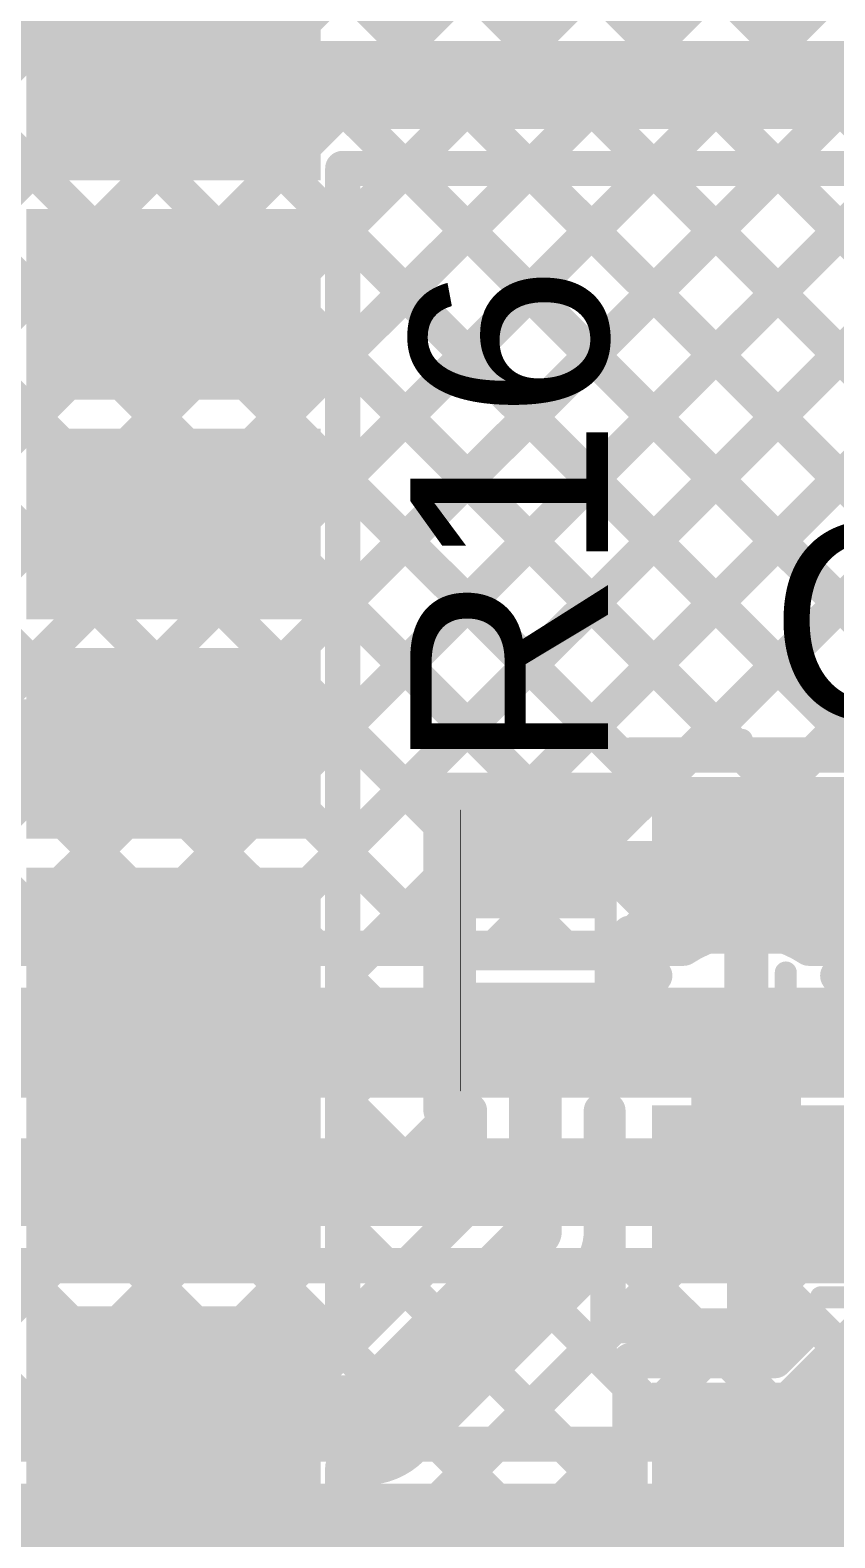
# Model space of a CAD drawing. Header units: millimetres. Extents: x -0.08 to 7.12, y -0.08 to 3.98.
# Drawn here: x 4.649 to 4.8322, y 3.1992 to 3.5427 of the extents above; entities that cross this region are included whole.
import ezdxf

# ---------------------------------------------------------------- set-up
doc = ezdxf.new("R2010")
doc.units = ezdxf.units.MM
doc.header["$MEASUREMENT"] = 0
for name, color, linetype in [('BottomLayer', 5, 'Continuous'), ('TopLayer', 1, 'Continuous'), ('TopOverlay', 2, 'Continuous'), ('TopPaste', 8, 'Continuous'), ('TopSolder', 216, 'Continuous'), ('ViaHoleLayer', 16, 'Continuous')]:
    doc.layers.add(name, color=color, linetype=linetype)
doc.styles.add('Arial', font='', dxfattribs={"height": 0.2})
doc.styles.get('Arial').set_extended_font_data('Arial')

# ---------------------------------------------------------------- blocks, each defined once
blk = doc.blocks.new('41_SMD_UFL_MODULE_39')
at = {"layer": 'TopLayer'}
for points in [[(-0.04252, -0.37913), (-0.04252, -0.32008), (-0.00709, -0.32008), (-0.00709, -0.37913)], [(0.00748, -0.37913), (0.00748, -0.32008), (0.04291, -0.32008), (0.04291, -0.37913)], [(0.05748, -0.37913), (0.05748, -0.32008), (0.09291, -0.32008), (0.09291, -0.37913)], [(0.10748, -0.37913), (0.10748, -0.32008), (0.14291, -0.32008), (0.14291, -0.37913)], [(0.15748, -0.37913), (0.15748, -0.32008), (0.19291, -0.32008), (0.19291, -0.37913)], [(0.20748, -0.37913), (0.20748, -0.32008), (0.24291, -0.32008), (0.24291, -0.37913)], [(0.25748, -0.37913), (0.25748, -0.32008), (0.29291, -0.32008), (0.29291, -0.37913)]]:
    blk.add_hatch(color=1, dxfattribs=at).paths.add_polyline_path(points)
at = {"layer": 'TopPaste'}
for points in [[(-0.04252, -0.37913), (-0.04252, -0.32008), (-0.00709, -0.32008), (-0.00709, -0.37913)], [(0.00748, -0.37913), (0.00748, -0.32008), (0.04291, -0.32008), (0.04291, -0.37913)], [(0.05748, -0.37913), (0.05748, -0.32008), (0.09291, -0.32008), (0.09291, -0.37913)], [(0.10748, -0.37913), (0.10748, -0.32008), (0.14291, -0.32008), (0.14291, -0.37913)], [(0.15748, -0.37913), (0.15748, -0.32008), (0.19291, -0.32008), (0.19291, -0.37913)], [(0.20748, -0.37913), (0.20748, -0.32008), (0.24291, -0.32008), (0.24291, -0.37913)], [(0.25748, -0.37913), (0.25748, -0.32008), (0.29291, -0.32008), (0.29291, -0.37913)]]:
    blk.add_hatch(color=8, dxfattribs=at).paths.add_polyline_path(points)
at = {"layer": 'TopSolder'}
for points in [[(-0.09652, -0.38313), (-0.09652, -0.31608), (-0.05309, -0.31608), (-0.05309, -0.38313)], [(-0.04652, -0.38313), (-0.04652, -0.31608), (-0.00309, -0.31608), (-0.00309, -0.38313)], [(0.00348, -0.38313), (0.00348, -0.31608), (0.04691, -0.31608), (0.04691, -0.38313)], [(0.05348, -0.38313), (0.05348, -0.31608), (0.09691, -0.31608), (0.09691, -0.38313)], [(0.10348, -0.38313), (0.10348, -0.31608), (0.14691, -0.31608), (0.14691, -0.38313)], [(0.15348, -0.38313), (0.15348, -0.31608), (0.19691, -0.31608), (0.19691, -0.38313)], [(0.20348, -0.38313), (0.20348, -0.31608), (0.24691, -0.31608), (0.24691, -0.38313)], [(0.25348, -0.38313), (0.25348, -0.31608), (0.29691, -0.31608), (0.29691, -0.38313)]]:
    blk.add_hatch(color=216, dxfattribs=at).paths.add_polyline_path(points)
blk = doc.blocks.new('R___0402_53')
at = {"layer": 'TopLayer'}
for points in [[(-0.0275, -0.0125), (-0.0275, 0.0125), (-0.0095, 0.0125), (-0.0095, -0.0125)], [(0.0095, -0.0125), (0.0095, 0.0125), (0.0275, 0.0125), (0.0275, -0.0125)]]:
    blk.add_hatch(color=1, dxfattribs=at).paths.add_polyline_path(points)
at = {"layer": 'TopPaste'}
for points in [[(-0.0275, -0.0125), (-0.0275, 0.0125), (-0.0095, 0.0125), (-0.0095, -0.0125)], [(0.0095, -0.0125), (0.0095, 0.0125), (0.0275, 0.0125), (0.0275, -0.0125)]]:
    blk.add_hatch(color=8, dxfattribs=at).paths.add_polyline_path(points)
at = {"layer": 'TopSolder'}
for points in [[(-0.02967, -0.01467), (-0.02967, 0.01467), (-0.00733, 0.01467), (-0.00733, -0.01467)], [(0.00733, -0.01467), (0.00733, 0.01467), (0.02967, 0.01467), (0.02967, -0.01467)]]:
    blk.add_hatch(color=216, dxfattribs=at).paths.add_polyline_path(points)
at = {"layer": 'TopOverlay'}
for points, const_width in [([(-0.031, -0.016), (-0.031, 0.016)], 0.005), ([(0.031, 0.016), (-0.031, 0.016)], 0.005), ([(0.031, -0.016), (0.031, 0.016)], 0.005), ([(0.031, -0.016), (-0.031, -0.016)], 0.005), ([(0.032, -0.017), (-0.032, -0.017)], 0.000127)]:
    blk.add_lwpolyline(points, dxfattribs=dict(at, const_width=const_width))
for points, const_width in [([(-0.03225, 0.016, 1), (-0.02975, 0.016, 1)], 0.0025), ([(-0.03225, 0.016, 1), (-0.02975, 0.016, 1)], 0.0025), ([(0.02975, 0.016, 1), (0.03225, 0.016, 1)], 0.0025), ([(0.02975, 0.016, 1), (0.03225, 0.016, 1)], 0.0025), ([(-0.03225, -0.016, 1), (-0.02975, -0.016, 1)], 0.0025), ([(-0.03225, -0.016, 1), (-0.02975, -0.016, 1)], 0.0025), ([(0.02975, -0.016, 1), (0.03225, -0.016, 1)], 0.0025), ([(0.02975, -0.016, 1), (0.03225, -0.016, 1)], 0.0025), ([(-0.03203, -0.017, 1), (-0.03197, -0.017, 1)], 0.0000635), ([(0.03197, -0.017, 1), (0.03203, -0.017, 1)], 0.0000635)]:
    blk.add_lwpolyline(points, format="xyb", close=True, dxfattribs=dict(at, const_width=const_width))
blk = doc.blocks.new('SOT_23_61')
at = {"layer": 'TopLayer'}
for points in [[(-0.01614, 0.05748), (0.01614, 0.05748), (0.01614, 0.02126), (-0.01614, 0.02126)], [(-0.05354, -0.02126), (-0.02126, -0.02126), (-0.02126, -0.05748), (-0.05354, -0.05748)], [(0.02126, -0.02126), (0.05354, -0.02126), (0.05354, -0.05748), (0.02126, -0.05748)]]:
    blk.add_hatch(color=1, dxfattribs=at).paths.add_polyline_path(points)
at = {"layer": 'TopPaste'}
for points in [[(-0.01614, 0.05748), (0.01614, 0.05748), (0.01614, 0.02126), (-0.01614, 0.02126)], [(-0.05354, -0.02126), (-0.02126, -0.02126), (-0.02126, -0.05748), (-0.05354, -0.05748)], [(0.02126, -0.02126), (0.05354, -0.02126), (0.05354, -0.05748), (0.02126, -0.05748)]]:
    blk.add_hatch(color=8, dxfattribs=at).paths.add_polyline_path(points)
at = {"layer": 'TopSolder'}
for points in [[(-0.02014, 0.06148), (0.02014, 0.06148), (0.02014, 0.01726), (-0.02014, 0.01726)], [(-0.05754, -0.01726), (-0.01726, -0.01726), (-0.01726, -0.06148), (-0.05754, -0.06148)], [(0.01726, -0.01726), (0.05754, -0.01726), (0.05754, -0.06148), (0.01726, -0.06148)]]:
    blk.add_hatch(color=216, dxfattribs=at).paths.add_polyline_path(points)
at = {"layer": 'TopOverlay', "const_width": 0.005}
for points in [[(-0.061, -0.023), (-0.061, 0.032)], [(-0.022, 0.032), (-0.061, 0.032)], [(0.061, 0.032), (0.022, 0.032)], [(0.061, -0.023), (0.061, 0.032)], [(0.013, -0.031), (-0.013, -0.031)], [(-0.061, -0.046), (-0.066, -0.041)], [(-0.066, -0.051), (-0.066, -0.041)], [(-0.066, -0.051), (-0.061, -0.046)]]:
    blk.add_lwpolyline(points, dxfattribs=at)
at = {"layer": 'TopOverlay', "const_width": 0.0025}
for points in [[(-0.06225, 0.032, 1), (-0.05975, 0.032, 1)], [(-0.06225, 0.032, 1), (-0.05975, 0.032, 1)], [(-0.02325, 0.032, 1), (-0.02075, 0.032, 1)], [(0.02075, 0.032, 1), (0.02325, 0.032, 1)], [(0.05975, 0.032, 1), (0.06225, 0.032, 1)], [(0.05975, 0.032, 1), (0.06225, 0.032, 1)], [(-0.06225, -0.023, 1), (-0.05975, -0.023, 1)], [(0.05975, -0.023, 1), (0.06225, -0.023, 1)], [(-0.01425, -0.031, 1), (-0.01175, -0.031, 1)], [(0.01175, -0.031, 1), (0.01425, -0.031, 1)], [(-0.06725, -0.041, 1), (-0.06475, -0.041, 1)], [(-0.06725, -0.041, 1), (-0.06475, -0.041, 1)], [(-0.06225, -0.046, 1), (-0.05975, -0.046, 1)], [(-0.06225, -0.046, 1), (-0.05975, -0.046, 1)], [(-0.06725, -0.051, 1), (-0.06475, -0.051, 1)], [(-0.06725, -0.051, 1), (-0.06475, -0.051, 1)]]:
    blk.add_lwpolyline(points, format="xyb", close=True, dxfattribs=at)
blk = doc.blocks.new('SOT_23_62')
at = {"layer": 'TopLayer'}
for points in [[(-0.01614, 0.05748), (0.01614, 0.05748), (0.01614, 0.02126), (-0.01614, 0.02126)], [(-0.05354, -0.02126), (-0.02126, -0.02126), (-0.02126, -0.05748), (-0.05354, -0.05748)], [(0.02126, -0.02126), (0.05354, -0.02126), (0.05354, -0.05748), (0.02126, -0.05748)]]:
    blk.add_hatch(color=1, dxfattribs=at).paths.add_polyline_path(points)
at = {"layer": 'TopPaste'}
for points in [[(-0.01614, 0.05748), (0.01614, 0.05748), (0.01614, 0.02126), (-0.01614, 0.02126)], [(-0.05354, -0.02126), (-0.02126, -0.02126), (-0.02126, -0.05748), (-0.05354, -0.05748)], [(0.02126, -0.02126), (0.05354, -0.02126), (0.05354, -0.05748), (0.02126, -0.05748)]]:
    blk.add_hatch(color=8, dxfattribs=at).paths.add_polyline_path(points)
at = {"layer": 'TopSolder'}
for points in [[(-0.02014, 0.06148), (0.02014, 0.06148), (0.02014, 0.01726), (-0.02014, 0.01726)], [(-0.05754, -0.01726), (-0.01726, -0.01726), (-0.01726, -0.06148), (-0.05754, -0.06148)], [(0.01726, -0.01726), (0.05754, -0.01726), (0.05754, -0.06148), (0.01726, -0.06148)]]:
    blk.add_hatch(color=216, dxfattribs=at).paths.add_polyline_path(points)
at = {"layer": 'TopOverlay', "const_width": 0.005}
for points in [[(-0.061, -0.023), (-0.061, 0.032)], [(-0.022, 0.032), (-0.061, 0.032)], [(0.061, 0.032), (0.022, 0.032)], [(0.061, -0.023), (0.061, 0.032)], [(0.013, -0.031), (-0.013, -0.031)], [(-0.061, -0.046), (-0.066, -0.041)], [(-0.066, -0.051), (-0.066, -0.041)], [(-0.066, -0.051), (-0.061, -0.046)]]:
    blk.add_lwpolyline(points, dxfattribs=at)
at = {"layer": 'TopOverlay', "const_width": 0.0025}
for points in [[(-0.06225, 0.032, 1), (-0.05975, 0.032, 1)], [(-0.06225, 0.032, 1), (-0.05975, 0.032, 1)], [(-0.02325, 0.032, 1), (-0.02075, 0.032, 1)], [(0.02075, 0.032, 1), (0.02325, 0.032, 1)], [(0.05975, 0.032, 1), (0.06225, 0.032, 1)], [(0.05975, 0.032, 1), (0.06225, 0.032, 1)], [(-0.06225, -0.023, 1), (-0.05975, -0.023, 1)], [(0.05975, -0.023, 1), (0.06225, -0.023, 1)], [(-0.01425, -0.031, 1), (-0.01175, -0.031, 1)], [(0.01175, -0.031, 1), (0.01425, -0.031, 1)], [(-0.06725, -0.041, 1), (-0.06475, -0.041, 1)], [(-0.06725, -0.041, 1), (-0.06475, -0.041, 1)], [(-0.06225, -0.046, 1), (-0.05975, -0.046, 1)], [(-0.06225, -0.046, 1), (-0.05975, -0.046, 1)], [(-0.06725, -0.051, 1), (-0.06475, -0.051, 1)], [(-0.06725, -0.051, 1), (-0.06475, -0.051, 1)]]:
    blk.add_lwpolyline(points, format="xyb", close=True, dxfattribs=at)

msp = doc.modelspace()

# ---------------------------------------------------------------- hatches: boundary and pattern name
at = {"layer": 'BottomLayer'}
h = msp.add_hatch(color=5, dxfattribs=at)
edge = h.paths.add_edge_path()
edge.add_arc((4.812, 3.312), 0.01181, 0, 360)
at = {"layer": 'TopLayer'}
h = msp.add_hatch(color=1, dxfattribs=at)
edge = h.paths.add_edge_path()
edge.add_arc((4.812, 3.312), 0.01181, 0, 360)
at = {"layer": 'ViaHoleLayer'}
h = msp.add_hatch(color=16, dxfattribs=at)
edge = h.paths.add_edge_path()
edge.add_arc((4.812, 3.312), 0.00591, 0, 360)

# ---------------------------------------------------------------- linework, layer by layer
at = {"layer": 'BottomLayer'}
for points, const_width in [([(4.16761, 3.0575), (4.88611, 3.776)], 0.008), ([(4.1959, 3.0575), (4.9144, 3.776)], 0.008), ([(4.38533, 3.21864), (4.94268, 3.776)], 0.008), ([(4.52847, 3.3335), (4.97097, 3.776)], 0.008), ([(4.55434, 3.776), (4.99684, 3.3335)], 0.008), ([(4.55675, 3.3335), (4.99925, 3.776)], 0.008), ([(4.58263, 3.776), (5.02513, 3.3335)], 0.008), ([(4.58504, 3.3335), (5.02754, 3.776)], 0.008), ([(4.61332, 3.3335), (5.05582, 3.776)], 0.008), ([(4.6416, 3.3335), (5.0841, 3.776)], 0.008), ([(4.66989, 3.3335), (5.11239, 3.776)], 0.008), ([(4.69817, 3.3335), (5.14067, 3.776)], 0.008), ([(4.72646, 3.3335), (5.16896, 3.776)], 0.008), ([(4.75474, 3.3335), (5.19724, 3.776)], 0.008), ([(4.78303, 3.3335), (5.22553, 3.776)], 0.008), ([(4.8154, 3.33759), (5.25381, 3.776)], 0.008), ([(4.65516, 3.6469), (4.96856, 3.3335)], 0.008), ([(4.35765, 3.63329), (4.65744, 3.3335)], 0.008), ([(4.38593, 3.63329), (4.68572, 3.3335)], 0.008), ([(4.41422, 3.63329), (4.71401, 3.3335)], 0.008), ([(4.4425, 3.63329), (4.74229, 3.3335)], 0.008), ([(4.47078, 3.63329), (4.77058, 3.3335)], 0.008), ([(4.49907, 3.63329), (4.79841, 3.33395)], 0.008), ([(4.52735, 3.63329), (4.82714, 3.3335)], 0.008), ([(4.55564, 3.63329), (4.85543, 3.3335)], 0.008), ([(4.58392, 3.63329), (4.88371, 3.3335)], 0.008), ([(4.6122, 3.63329), (4.91199, 3.3335)], 0.008), ([(4.64396, 3.62981), (4.94027, 3.3335)], 0.008), ([(4.511, 3.3335), (4.79772, 3.3335)], 0.008), ([(4.812, 3.312), (4.812, 3.33381)], 0.01), ([(4.82628, 3.3335), (5.18909, 3.3335)], 0.008), ([(4.511, 3.312), (4.812, 3.312)], 0.025), ([(4.812, 3.312), (5.198, 3.312)], 0.025), ([(4.5873, 3.2905), (4.6573, 3.2205)], 0.008), ([(4.6348, 3.2802), (5.3802, 3.2802)], 0.02), ([(4.61346, 3.2205), (4.65415, 3.2612)], 0.008), ([(4.64174, 3.2205), (4.68244, 3.2612)], 0.008), ([(4.64329, 3.2612), (5.3802, 3.2612)], 0.008), ([(4.64489, 3.2612), (4.68558, 3.2205)], 0.008), ([(4.67003, 3.2205), (4.71072, 3.2612)], 0.008), ([(4.67317, 3.2612), (4.71387, 3.2205)], 0.008), ([(4.69831, 3.2205), (4.73901, 3.2612)], 0.008), ([(4.70146, 3.2612), (4.74215, 3.2205)], 0.008), ([(4.72659, 3.2205), (4.76729, 3.2612)], 0.008), ([(4.72974, 3.2612), (4.77044, 3.2205)], 0.008), ([(4.75488, 3.2205), (4.79558, 3.2612)], 0.008), ([(4.75803, 3.2612), (4.79872, 3.2205)], 0.008), ([(4.78316, 3.2205), (4.82386, 3.2612)], 0.008), ([(4.78631, 3.2612), (4.82701, 3.2205)], 0.008), ([(4.81145, 3.2205), (4.85214, 3.2612)], 0.008), ([(4.81459, 3.2612), (4.85529, 3.2205)], 0.008), ([(4.477, 3.2205), (5.48309, 3.2205)], 0.008), ([(4.477, 3.199), (5.492, 3.199)], 0.025)]:
    msp.add_lwpolyline(points, dxfattribs=dict(at, const_width=const_width))
at = {"layer": 'BottomLayer', "const_width": 0.008}
msp.add_lwpolyline([(4.79772, 3.3335, -0.301862), (4.82628, 3.3335)], format="xyb", dxfattribs=at)
at = {"layer": 'BottomLayer'}
for points, const_width in [([(4.8134, 3.33759, 1), (4.8174, 3.33759, 1)], 0.004), ([(4.65544, 3.3335, 1), (4.65944, 3.3335, 1)], 0.004), ([(4.66789, 3.3335, 1), (4.67189, 3.3335, 1)], 0.004), ([(4.68372, 3.3335, 1), (4.68772, 3.3335, 1)], 0.004), ([(4.69617, 3.3335, 1), (4.70017, 3.3335, 1)], 0.004), ([(4.71201, 3.3335, 1), (4.71601, 3.3335, 1)], 0.004), ([(4.72446, 3.3335, 1), (4.72846, 3.3335, 1)], 0.004), ([(4.74029, 3.3335, 1), (4.74429, 3.3335, 1)], 0.004), ([(4.75274, 3.3335, 1), (4.75674, 3.3335, 1)], 0.004), ([(4.76858, 3.3335, 1), (4.77258, 3.3335, 1)], 0.004), ([(4.78103, 3.3335, 1), (4.78503, 3.3335, 1)], 0.004), ([(4.79572, 3.3335, 1), (4.79972, 3.3335, 1)], 0.004), ([(4.79572, 3.3335, 1), (4.79972, 3.3335, 1)], 0.004), ([(4.79641, 3.33395, 1), (4.80041, 3.33395, 1)], 0.004), ([(4.8095, 3.33381, 1), (4.8145, 3.33381, 1)], 0.005), ([(4.82428, 3.3335, 1), (4.82828, 3.3335, 1)], 0.004), ([(4.82428, 3.3335, 1), (4.82828, 3.3335, 1)], 0.004), ([(4.82514, 3.3335, 1), (4.82914, 3.3335, 1)], 0.004), ([(4.80575, 3.312, 1), (4.81825, 3.312, 1)], 0.0125), ([(4.80575, 3.312, 1), (4.81825, 3.312, 1)], 0.0125), ([(4.8095, 3.312, 1), (4.8145, 3.312, 1)], 0.005), ([(4.65215, 3.2612, 1), (4.65615, 3.2612, 1)], 0.004), ([(4.67117, 3.2612, 1), (4.67517, 3.2612, 1)], 0.004), ([(4.68044, 3.2612, 1), (4.68444, 3.2612, 1)], 0.004), ([(4.69946, 3.2612, 1), (4.70346, 3.2612, 1)], 0.004), ([(4.70872, 3.2612, 1), (4.71272, 3.2612, 1)], 0.004), ([(4.72774, 3.2612, 1), (4.73174, 3.2612, 1)], 0.004), ([(4.73701, 3.2612, 1), (4.74101, 3.2612, 1)], 0.004), ([(4.75603, 3.2612, 1), (4.76003, 3.2612, 1)], 0.004), ([(4.76529, 3.2612, 1), (4.76929, 3.2612, 1)], 0.004), ([(4.78431, 3.2612, 1), (4.78831, 3.2612, 1)], 0.004), ([(4.79358, 3.2612, 1), (4.79758, 3.2612, 1)], 0.004), ([(4.81259, 3.2612, 1), (4.81659, 3.2612, 1)], 0.004), ([(4.82186, 3.2612, 1), (4.82586, 3.2612, 1)], 0.004), ([(4.6553, 3.2205, 1), (4.6593, 3.2205, 1)], 0.004), ([(4.66803, 3.2205, 1), (4.67203, 3.2205, 1)], 0.004), ([(4.68358, 3.2205, 1), (4.68759, 3.2205, 1)], 0.004), ([(4.69631, 3.2205, 1), (4.70031, 3.2205, 1)], 0.004), ([(4.71187, 3.2205, 1), (4.71587, 3.2205, 1)], 0.004), ([(4.72459, 3.2205, 1), (4.72859, 3.2205, 1)], 0.004), ([(4.74015, 3.2205, 1), (4.74415, 3.2205, 1)], 0.004), ([(4.75288, 3.2205, 1), (4.75688, 3.2205, 1)], 0.004), ([(4.76844, 3.2205, 1), (4.77244, 3.2205, 1)], 0.004), ([(4.78116, 3.2205, 1), (4.78516, 3.2205, 1)], 0.004), ([(4.79672, 3.2205, 1), (4.80072, 3.2205, 1)], 0.004), ([(4.80945, 3.2205, 1), (4.81345, 3.2205, 1)], 0.004), ([(4.82501, 3.2205, 1), (4.82901, 3.2205, 1)], 0.004)]:
    msp.add_lwpolyline(points, format="xyb", close=True, dxfattribs=dict(at, const_width=const_width))
at = {"layer": 'TopLayer'}
for points, const_width in [([(4.68361, 3.5302), (5.5072, 3.5302)], 0.02), ([(4.72013, 3.5112), (5.5072, 3.5112)], 0.008), ([(4.72013, 3.4686), (4.76273, 3.5112)], 0.008), ([(4.72013, 3.44031), (4.79102, 3.5112)], 0.008), ([(4.72013, 3.38375), (4.84759, 3.5112)], 0.008), ([(4.72013, 3.41203), (4.8193, 3.5112)], 0.008), ([(4.72013, 3.49688), (4.73445, 3.5112)], 0.008), ([(4.72013, 3.50691), (4.72013, 3.5112)], 0.008), ([(4.72013, 3.35546), (4.87587, 3.5112)], 0.008), ([(4.73429, 3.5112), (4.90535, 3.34014)], 0.008), ([(4.76246, 3.3695), (4.90415, 3.5112)], 0.008), ([(4.76258, 3.5112), (4.94063, 3.33315)], 0.008), ([(4.79086, 3.5112), (5.406, 2.89606)], 0.008), ([(4.79878, 3.37754), (4.93244, 3.5112)], 0.008), ([(4.81915, 3.5112), (5.406, 2.92434)], 0.008), ([(4.82707, 3.37754), (4.96072, 3.5112)], 0.008), ([(4.72013, 3.50348), (4.72013, 3.50691)], 0.008), ([(4.72013, 3.50348), (4.72013, 3.50691)], 0.008), ([(4.72013, 3.45691), (4.72013, 3.50348)], 0.008), ([(4.72013, 3.49708), (4.83967, 3.37754)], 0.008), ([(4.72013, 3.46879), (4.81138, 3.37754)], 0.008), ([(4.72013, 3.45348), (4.72013, 3.45691)], 0.008), ([(4.72013, 3.45348), (4.72013, 3.45691)], 0.008), ([(4.72013, 3.40691), (4.72013, 3.45348)], 0.008), ([(4.72013, 3.44051), (4.78552, 3.37512)], 0.008), ([(4.72013, 3.41223), (4.76286, 3.3695)], 0.008), ([(4.72013, 3.40348), (4.72013, 3.40691)], 0.008), ([(4.72013, 3.40348), (4.72013, 3.40691)], 0.008), ([(4.72013, 3.35691), (4.72013, 3.40348)], 0.008), ([(4.0242, 3.3802), (4.68161, 3.3802)], 0.02), ([(4.72013, 3.38394), (4.7425, 3.36158)], 0.008), ([(4.78552, 3.37754), (4.83974, 3.37754)], 0.008), ([(4.78552, 3.36695), (4.78552, 3.37754)], 0.008), ([(4.7425, 3.3695), (4.7855, 3.3695)], 0.008), ([(4.7425, 3.3335), (4.7425, 3.3695)], 0.008), ([(4.72013, 3.35348), (4.72013, 3.35691)], 0.008), ([(4.72013, 3.35348), (4.72013, 3.35691)], 0.008), ([(4.72013, 3.35566), (4.74329, 3.3325)], 0.008), ([(4.72013, 3.30691), (4.72013, 3.35348)], 0.008), ([(4.764, 3.3515), (4.76445, 3.35195)], 0.012), ([(4.76445, 3.35195), (4.81218, 3.35195)], 0.012), ([(4.81218, 3.35195), (4.81263, 3.3524)], 0.012), ([(4.72013, 3.32718), (4.7425, 3.34954)], 0.008), ([(4.78303, 3.3335), (4.7855, 3.33597)], 0.008), ([(4.7855, 3.3335), (4.7855, 3.33695)], 0.008), ([(4.78552, 3.32726), (4.78552, 3.33695)], 0.008), ([(4.7425, 3.3335), (4.7855, 3.3335)], 0.008), ([(4.7425, 3.3325), (4.7855, 3.3325)], 0.008), ([(4.7425, 3.2965), (4.7425, 3.3325)], 0.008), ([(4.7855, 3.30774), (4.7855, 3.3325)], 0.008), ([(4.72013, 3.32737), (4.7425, 3.30501)], 0.008), ([(4.78552, 3.32726), (4.79118, 3.32726)], 0.008), ([(4.83282, 3.32726), (4.83974, 3.32726)], 0.008), ([(4.83338, 3.32726), (4.86426, 3.29638)], 0.008), ([(4.72013, 3.29889), (4.7425, 3.32126)], 0.008), ([(4.812, 3.27823), (4.812, 3.312)], 0.025), ([(4.764, 3.269), (4.764, 3.3145)], 0.012), ([(4.79019, 3.312), (4.812, 3.312)], 0.01), ([(4.812, 3.312), (4.83381, 3.312)], 0.01), ([(4.72013, 3.30348), (4.72013, 3.30691)], 0.008), ([(4.72013, 3.30348), (4.72013, 3.30691)], 0.008), ([(4.72013, 3.25691), (4.72013, 3.30348)], 0.008), ([(4.72013, 3.29909), (4.7465, 3.27272)], 0.008), ([(4.72013, 3.27061), (4.74603, 3.2965)], 0.008), ([(4.7425, 3.2965), (4.749, 3.2965)], 0.008), ([(4.749, 3.27521), (4.749, 3.2965)], 0.008), ([(4.779, 3.269), (4.779, 3.2965)], 0.008), ([(4.78052, 3.24746), (4.78052, 3.2965)], 0.008), ([(4.82474, 3.22454), (4.88612, 3.28592)], 0.012), ([(4.6348, 3.2802), (4.68161, 3.2802)], 0.02), ([(4.812, 3.27823), (4.81263, 3.2776)], 0.025), ([(4.78452, 3.2776), (4.81263, 3.2776)], 0.01), ([(4.81263, 3.2776), (4.84074, 3.2776)], 0.01), ([(4.81263, 3.25146), (4.81263, 3.2776)], 0.01), ([(4.72013, 3.24635), (4.749, 3.27521)], 0.008), ([(4.72013, 3.2708), (4.73236, 3.25858)], 0.008), ([(4.7252, 3.2302), (4.764, 3.269)], 0.012), ([(4.72013, 3.25348), (4.72013, 3.25691)], 0.008), ([(4.72013, 3.25348), (4.72013, 3.25691)], 0.008), ([(4.73581, 3.2196), (4.7746, 3.25839)], 0.008), ([(4.72013, 3.24635), (4.72013, 3.25348)], 0.008), ([(4.76772, 3.2515), (4.78552, 3.2337)], 0.008), ([(4.72013, 3.18576), (4.78184, 3.24746)], 0.008), ([(4.78052, 3.24746), (4.82644, 3.24746)], 0.008), ([(4.80005, 3.24746), (4.80796, 3.23954)], 0.008), ([(4.80221, 3.23954), (4.81012, 3.24746)], 0.008), ([(4.81853, 3.23954), (4.82644, 3.24746)], 0.008), ([(4.78552, 3.23954), (4.81853, 3.23954)], 0.008), ([(4.78552, 3.18926), (4.78552, 3.23954)], 0.008), ([(4.75358, 3.23736), (4.78552, 3.20542)], 0.008), ([(4.68361, 3.2302), (4.7252, 3.2302)], 0.012), ([(4.8146, 3.2144), (4.82474, 3.22454)], 0.012), ([(4.82474, 3.22454), (4.82474, 3.22454)], 0.012), ([(4.72013, 3.15747), (4.78552, 3.22286)], 0.008), ([(4.73943, 3.22322), (4.79791, 3.16474)], 0.008), ([(4.72013, 3.2152), (4.7252, 3.2152)], 0.008), ([(4.72013, 3.20691), (4.72013, 3.2152)], 0.008), ([(4.81263, 3.2144), (4.8146, 3.2144)], 0.012), ([(4.72013, 3.21424), (4.78552, 3.14885)], 0.008), ([(4.72013, 3.20348), (4.72013, 3.20691)], 0.008), ([(4.72013, 3.20348), (4.72013, 3.20691)], 0.008), ([(4.72013, 3.15691), (4.72013, 3.20348)], 0.008)]:
    msp.add_lwpolyline(points, dxfattribs=dict(at, const_width=const_width))
for points, const_width in [([(4.67861, 3.5302, 1), (4.68861, 3.5302, 1)], 0.01), ([(4.71813, 3.5112, 1), (4.72213, 3.5112, 1)], 0.004), ([(4.71813, 3.5112, 1), (4.72213, 3.5112, 1)], 0.004), ([(4.73229, 3.5112, 1), (4.73629, 3.5112, 1)], 0.004), ([(4.73245, 3.5112, 1), (4.73645, 3.5112, 1)], 0.004), ([(4.76058, 3.5112, 1), (4.76458, 3.5112, 1)], 0.004), ([(4.76073, 3.5112, 1), (4.76473, 3.5112, 1)], 0.004), ([(4.78886, 3.5112, 1), (4.79286, 3.5112, 1)], 0.004), ([(4.78902, 3.5112, 1), (4.79302, 3.5112, 1)], 0.004), ([(4.81715, 3.5112, 1), (4.82115, 3.5112, 1)], 0.004), ([(4.8173, 3.5112, 1), (4.8213, 3.5112, 1)], 0.004), ([(4.71813, 3.50691, 1), (4.72213, 3.50691, 1)], 0.004), ([(4.71813, 3.50691, 1), (4.72213, 3.50691, 1)], 0.004), ([(4.71813, 3.50691, 1), (4.72213, 3.50691, 1)], 0.004), ([(4.71813, 3.50348, 1), (4.72213, 3.50348, 1)], 0.004), ([(4.71813, 3.50348, 1), (4.72213, 3.50348, 1)], 0.004), ([(4.71813, 3.50348, 1), (4.72213, 3.50348, 1)], 0.004), ([(4.71813, 3.49708, 1), (4.72213, 3.49708, 1)], 0.004), ([(4.71813, 3.49688, 1), (4.72213, 3.49688, 1)], 0.004), ([(4.71813, 3.46879, 1), (4.72213, 3.46879, 1)], 0.004), ([(4.71813, 3.4686, 1), (4.72213, 3.4686, 1)], 0.004), ([(4.71813, 3.45691, 1), (4.72213, 3.45691, 1)], 0.004), ([(4.71813, 3.45691, 1), (4.72213, 3.45691, 1)], 0.004), ([(4.71813, 3.45691, 1), (4.72213, 3.45691, 1)], 0.004), ([(4.71813, 3.45348, 1), (4.72213, 3.45348, 1)], 0.004), ([(4.71813, 3.45348, 1), (4.72213, 3.45348, 1)], 0.004), ([(4.71813, 3.45348, 1), (4.72213, 3.45348, 1)], 0.004), ([(4.71813, 3.44051, 1), (4.72213, 3.44051, 1)], 0.004), ([(4.71813, 3.44031, 1), (4.72213, 3.44031, 1)], 0.004), ([(4.71813, 3.41223, 1), (4.72213, 3.41223, 1)], 0.004), ([(4.71813, 3.41203, 1), (4.72213, 3.41203, 1)], 0.004), ([(4.71813, 3.40691, 1), (4.72213, 3.40691, 1)], 0.004), ([(4.71813, 3.40691, 1), (4.72213, 3.40691, 1)], 0.004), ([(4.71813, 3.40691, 1), (4.72213, 3.40691, 1)], 0.004), ([(4.71813, 3.40348, 1), (4.72213, 3.40348, 1)], 0.004), ([(4.71813, 3.40348, 1), (4.72213, 3.40348, 1)], 0.004), ([(4.71813, 3.40348, 1), (4.72213, 3.40348, 1)], 0.004), ([(4.67661, 3.3802, 1), (4.68661, 3.3802, 1)], 0.01), ([(4.71813, 3.38394, 1), (4.72213, 3.38394, 1)], 0.004), ([(4.71813, 3.38375, 1), (4.72213, 3.38375, 1)], 0.004), ([(4.78352, 3.37754, 1), (4.78752, 3.37754, 1)], 0.004), ([(4.78352, 3.37754, 1), (4.78752, 3.37754, 1)], 0.004), ([(4.79678, 3.37754, 1), (4.80079, 3.37754, 1)], 0.004), ([(4.80938, 3.37754, 1), (4.81338, 3.37754, 1)], 0.004), ([(4.82507, 3.37754, 1), (4.82907, 3.37754, 1)], 0.004), ([(4.78352, 3.37512, 1), (4.78752, 3.37512, 1)], 0.004), ([(4.7405, 3.3695, 1), (4.7445, 3.3695, 1)], 0.004), ([(4.7405, 3.3695, 1), (4.7445, 3.3695, 1)], 0.004), ([(4.76046, 3.3695, 1), (4.76446, 3.3695, 1)], 0.004), ([(4.76086, 3.3695, 1), (4.76486, 3.3695, 1)], 0.004), ([(4.7835, 3.3695, 1), (4.7875, 3.3695, 1)], 0.004), ([(4.78352, 3.36695, 1), (4.78752, 3.36695, 1)], 0.004), ([(4.7405, 3.36158, 1), (4.7445, 3.36158, 1)], 0.004), ([(4.71813, 3.35691, 1), (4.72213, 3.35691, 1)], 0.004), ([(4.71813, 3.35691, 1), (4.72213, 3.35691, 1)], 0.004), ([(4.71813, 3.35691, 1), (4.72213, 3.35691, 1)], 0.004), ([(4.71813, 3.35566, 1), (4.72213, 3.35566, 1)], 0.004), ([(4.71813, 3.35546, 1), (4.72213, 3.35546, 1)], 0.004), ([(4.71813, 3.35348, 1), (4.72213, 3.35348, 1)], 0.004), ([(4.71813, 3.35348, 1), (4.72213, 3.35348, 1)], 0.004), ([(4.71813, 3.35348, 1), (4.72213, 3.35348, 1)], 0.004), ([(4.761, 3.3515, 1), (4.767, 3.3515, 1)], 0.006), ([(4.76145, 3.35195, 1), (4.76745, 3.35195, 1)], 0.006), ([(4.76145, 3.35195, 1), (4.76745, 3.35195, 1)], 0.006), ([(4.80918, 3.35195, 1), (4.81518, 3.35195, 1)], 0.006), ([(4.80918, 3.35195, 1), (4.81518, 3.35195, 1)], 0.006), ([(4.80963, 3.3524, 1), (4.81563, 3.3524, 1)], 0.006), ([(4.7405, 3.34954, 1), (4.7445, 3.34954, 1)], 0.004), ([(4.7835, 3.33695, 1), (4.7875, 3.33695, 1)], 0.004), ([(4.7835, 3.33597, 1), (4.7875, 3.33597, 1)], 0.004), ([(4.78352, 3.33695, 1), (4.78752, 3.33695, 1)], 0.004), ([(4.7405, 3.3335, 1), (4.7445, 3.3335, 1)], 0.004), ([(4.7405, 3.3335, 1), (4.7445, 3.3335, 1)], 0.004), ([(4.7405, 3.3325, 1), (4.7445, 3.3325, 1)], 0.004), ([(4.7405, 3.3325, 1), (4.7445, 3.3325, 1)], 0.004), ([(4.74129, 3.3325, 1), (4.74529, 3.3325, 1)], 0.004), ([(4.78103, 3.3335, 1), (4.78503, 3.3335, 1)], 0.004), ([(4.7835, 3.3335, 1), (4.7875, 3.3335, 1)], 0.004), ([(4.7835, 3.3335, 1), (4.7875, 3.3335, 1)], 0.004), ([(4.7835, 3.3325, 1), (4.7875, 3.3325, 1)], 0.004), ([(4.7835, 3.3325, 1), (4.7875, 3.3325, 1)], 0.004), ([(4.71813, 3.32737, 1), (4.72213, 3.32737, 1)], 0.004), ([(4.71813, 3.32718, 1), (4.72213, 3.32718, 1)], 0.004), ([(4.78352, 3.32726, 1), (4.78752, 3.32726, 1)], 0.004), ([(4.78352, 3.32726, 1), (4.78752, 3.32726, 1)], 0.004), ([(4.78918, 3.32726, 1), (4.79318, 3.32726, 1)], 0.004), ([(4.78918, 3.32726, 1), (4.79318, 3.32726, 1)], 0.004), ([(4.83082, 3.32726, 1), (4.83482, 3.32726, 1)], 0.004), ([(4.83082, 3.32726, 1), (4.83482, 3.32726, 1)], 0.004), ([(4.83138, 3.32726, 1), (4.83538, 3.32726, 1)], 0.004), ([(4.7405, 3.32126, 1), (4.7445, 3.32126, 1)], 0.004), ([(4.80575, 3.312, 1), (4.81825, 3.312, 1)], 0.0125), ([(4.761, 3.3145, 1), (4.767, 3.3145, 1)], 0.006), ([(4.78769, 3.312, 1), (4.79269, 3.312, 1)], 0.005), ([(4.8095, 3.312, 1), (4.8145, 3.312, 1)], 0.005), ([(4.8095, 3.312, 1), (4.8145, 3.312, 1)], 0.005), ([(4.83131, 3.312, 1), (4.83631, 3.312, 1)], 0.005), ([(4.7835, 3.30774, 1), (4.7875, 3.30774, 1)], 0.004), ([(4.78454, 3.30774, 1), (4.78854, 3.30774, 1)], 0.004), ([(4.71813, 3.30691, 1), (4.72213, 3.30691, 1)], 0.004), ([(4.71813, 3.30691, 1), (4.72213, 3.30691, 1)], 0.004), ([(4.71813, 3.30691, 1), (4.72213, 3.30691, 1)], 0.004), ([(4.7405, 3.30501, 1), (4.7445, 3.30501, 1)], 0.004), ([(4.71813, 3.30348, 1), (4.72213, 3.30348, 1)], 0.004), ([(4.71813, 3.30348, 1), (4.72213, 3.30348, 1)], 0.004), ([(4.71813, 3.30348, 1), (4.72213, 3.30348, 1)], 0.004), ([(4.71813, 3.29909, 1), (4.72213, 3.29909, 1)], 0.004), ([(4.71813, 3.29889, 1), (4.72213, 3.29889, 1)], 0.004), ([(4.7405, 3.2965, 1), (4.7445, 3.2965, 1)], 0.004), ([(4.7405, 3.2965, 1), (4.7445, 3.2965, 1)], 0.004), ([(4.74403, 3.2965, 1), (4.74803, 3.2965, 1)], 0.004), ([(4.747, 3.2965, 1), (4.751, 3.2965, 1)], 0.004), ([(4.747, 3.2965, 1), (4.751, 3.2965, 1)], 0.004), ([(4.777, 3.2965, 1), (4.781, 3.2965, 1)], 0.004), ([(4.77852, 3.2965, 1), (4.78252, 3.2965, 1)], 0.004), ([(4.67661, 3.2802, 1), (4.68661, 3.2802, 1)], 0.01), ([(4.80575, 3.27823, 1), (4.81825, 3.27823, 1)], 0.0125), ([(4.80575, 3.27823, 1), (4.81825, 3.27823, 1)], 0.0125), ([(4.80638, 3.2776, 1), (4.81888, 3.2776, 1)], 0.0125), ([(4.78202, 3.2776, 1), (4.78702, 3.2776, 1)], 0.005), ([(4.81013, 3.2776, 1), (4.81513, 3.2776, 1)], 0.005), ([(4.81013, 3.2776, 1), (4.81513, 3.2776, 1)], 0.005), ([(4.81013, 3.2776, 1), (4.81513, 3.2776, 1)], 0.005), ([(4.747, 3.27521, 1), (4.751, 3.27521, 1)], 0.004), ([(4.747, 3.27521, 1), (4.751, 3.27521, 1)], 0.004), ([(4.71813, 3.2708, 1), (4.72213, 3.2708, 1)], 0.004), ([(4.71813, 3.27061, 1), (4.72213, 3.27061, 1)], 0.004), ([(4.7445, 3.27272, 1), (4.7485, 3.27272, 1)], 0.004), ([(4.761, 3.269, 1), (4.767, 3.269, 1)], 0.006), ([(4.761, 3.269, 1), (4.767, 3.269, 1)], 0.006), ([(4.777, 3.269, 1), (4.781, 3.269, 1)], 0.004), ([(4.777, 3.269, 1), (4.781, 3.269, 1)], 0.004), ([(4.777, 3.269, 1), (4.781, 3.269, 1)], 0.004), ([(4.71813, 3.25691, 1), (4.72213, 3.25691, 1)], 0.004), ([(4.71813, 3.25691, 1), (4.72213, 3.25691, 1)], 0.004), ([(4.71813, 3.25691, 1), (4.72213, 3.25691, 1)], 0.004), ([(4.73036, 3.25858, 1), (4.73436, 3.25858, 1)], 0.004), ([(4.7726, 3.25839, 1), (4.7766, 3.25839, 1)], 0.004), ([(4.77261, 3.2584, 1), (4.77661, 3.2584, 1)], 0.004), ([(4.77261, 3.25839, 1), (4.77661, 3.25839, 1)], 0.004), ([(4.71813, 3.25348, 1), (4.72213, 3.25348, 1)], 0.004), ([(4.71813, 3.25348, 1), (4.72213, 3.25348, 1)], 0.004), ([(4.71813, 3.25348, 1), (4.72213, 3.25348, 1)], 0.004), ([(4.76572, 3.2515, 1), (4.76972, 3.2515, 1)], 0.004), ([(4.81013, 3.25146, 1), (4.81513, 3.25146, 1)], 0.005), ([(4.71813, 3.24635, 1), (4.72213, 3.24635, 1)], 0.004), ([(4.71813, 3.24635, 1), (4.72213, 3.24635, 1)], 0.004), ([(4.77852, 3.24746, 1), (4.78252, 3.24746, 1)], 0.004), ([(4.77852, 3.24746, 1), (4.78252, 3.24746, 1)], 0.004), ([(4.77984, 3.24746, 1), (4.78384, 3.24746, 1)], 0.004), ([(4.79805, 3.24746, 1), (4.80205, 3.24746, 1)], 0.004), ([(4.80812, 3.24746, 1), (4.81212, 3.24746, 1)], 0.004), ([(4.82444, 3.24746, 1), (4.82844, 3.24746, 1)], 0.004), ([(4.82444, 3.24746, 1), (4.82844, 3.24746, 1)], 0.004), ([(4.78352, 3.23954, 1), (4.78752, 3.23954, 1)], 0.004), ([(4.78352, 3.23954, 1), (4.78752, 3.23954, 1)], 0.004), ([(4.80021, 3.23954, 1), (4.80421, 3.23954, 1)], 0.004), ([(4.80596, 3.23954, 1), (4.80996, 3.23954, 1)], 0.004), ([(4.81653, 3.23954, 1), (4.82053, 3.23954, 1)], 0.004), ([(4.81653, 3.23954, 1), (4.82053, 3.23954, 1)], 0.004), ([(4.75158, 3.23736, 1), (4.75558, 3.23736, 1)], 0.004), ([(4.68061, 3.2302, 1), (4.68661, 3.2302, 1)], 0.006), ([(4.7222, 3.2302, 1), (4.7282, 3.2302, 1)], 0.006), ([(4.7222, 3.2302, 1), (4.7282, 3.2302, 1)], 0.006), ([(4.78352, 3.2337, 1), (4.78752, 3.2337, 1)], 0.004), ([(4.82174, 3.22454, 1), (4.82774, 3.22454, 1)], 0.006), ([(4.82174, 3.22454, 1), (4.82774, 3.22454, 1)], 0.006), ([(4.82174, 3.22454, 1), (4.82774, 3.22454, 1)], 0.006), ([(4.82174, 3.22454, 1), (4.82774, 3.22454, 1)], 0.006), ([(4.73743, 3.22322, 1), (4.74143, 3.22322, 1)], 0.004), ([(4.78352, 3.22286, 1), (4.78752, 3.22286, 1)], 0.004), ([(4.7338, 3.21959, 1), (4.7378, 3.21959, 1)], 0.004), ([(4.7338, 3.21958, 1), (4.7378, 3.21958, 1)], 0.004), ([(4.73381, 3.2196, 1), (4.73781, 3.2196, 1)], 0.004), ([(4.71813, 3.2152, 1), (4.72213, 3.2152, 1)], 0.004), ([(4.71813, 3.2152, 1), (4.72213, 3.2152, 1)], 0.004), ([(4.7232, 3.2152, 1), (4.7272, 3.2152, 1)], 0.004), ([(4.7232, 3.2152, 1), (4.7272, 3.2152, 1)], 0.004), ([(4.7232, 3.2152, 1), (4.7272, 3.2152, 1)], 0.004), ([(4.80963, 3.2144, 1), (4.81563, 3.2144, 1)], 0.006), ([(4.8116, 3.2144, 1), (4.8176, 3.2144, 1)], 0.006), ([(4.8116, 3.2144, 1), (4.8176, 3.2144, 1)], 0.006), ([(4.71813, 3.21424, 1), (4.72213, 3.21424, 1)], 0.004), ([(4.71813, 3.20691, 1), (4.72213, 3.20691, 1)], 0.004), ([(4.71813, 3.20691, 1), (4.72213, 3.20691, 1)], 0.004), ([(4.71813, 3.20691, 1), (4.72213, 3.20691, 1)], 0.004), ([(4.78352, 3.20542, 1), (4.78752, 3.20542, 1)], 0.004), ([(4.71813, 3.20348, 1), (4.72213, 3.20348, 1)], 0.004), ([(4.71813, 3.20348, 1), (4.72213, 3.20348, 1)], 0.004), ([(4.71813, 3.20348, 1), (4.72213, 3.20348, 1)], 0.004)]:
    msp.add_lwpolyline(points, format="xyb", close=True, dxfattribs=dict(at, const_width=const_width))
at = {"layer": 'TopLayer', "const_width": 0.008}
for points in [[(4.78654, 3.30774, -0.202283), (4.79118, 3.32726)], [(4.83282, 3.32726, -0.159472), (4.83781, 3.312)], [(4.779, 3.269, -0.198764), (4.77461, 3.2584)], [(4.779, 3.269, -0.198912), (4.77461, 3.25839)], [(4.7358, 3.21959, -0.198912), (4.7252, 3.2152)], [(4.7358, 3.21958, -0.198764), (4.7252, 3.2152)]]:
    msp.add_lwpolyline(points, format="xyb", dxfattribs=at)

# ---------------------------------------------------------------- block references
for name, p, rotation in [('41_SMD_UFL_MODULE_39', (4.332, 3.255), 90), ('SOT_23_61', (4.852, 3.315), 270), ('R___0402_53', (4.764, 3.333), 270), ('SOT_23_62', (4.852, 3.177), 270)]:
    msp.add_blockref(name, p, dxfattribs=dict(rotation=rotation))

# ---------------------------------------------------------------- texts
at = {"layer": 'TopOverlay', "style": 'Arial'}
msp.add_text('R16', height=0.045, rotation=90, dxfattribs=at).set_placement((4.78049, 3.37377))
msp.add_text('Q3', height=0.045, dxfattribs=at).set_placement((4.81751, 3.38551))

doc.saveas('drawing.dxf')
